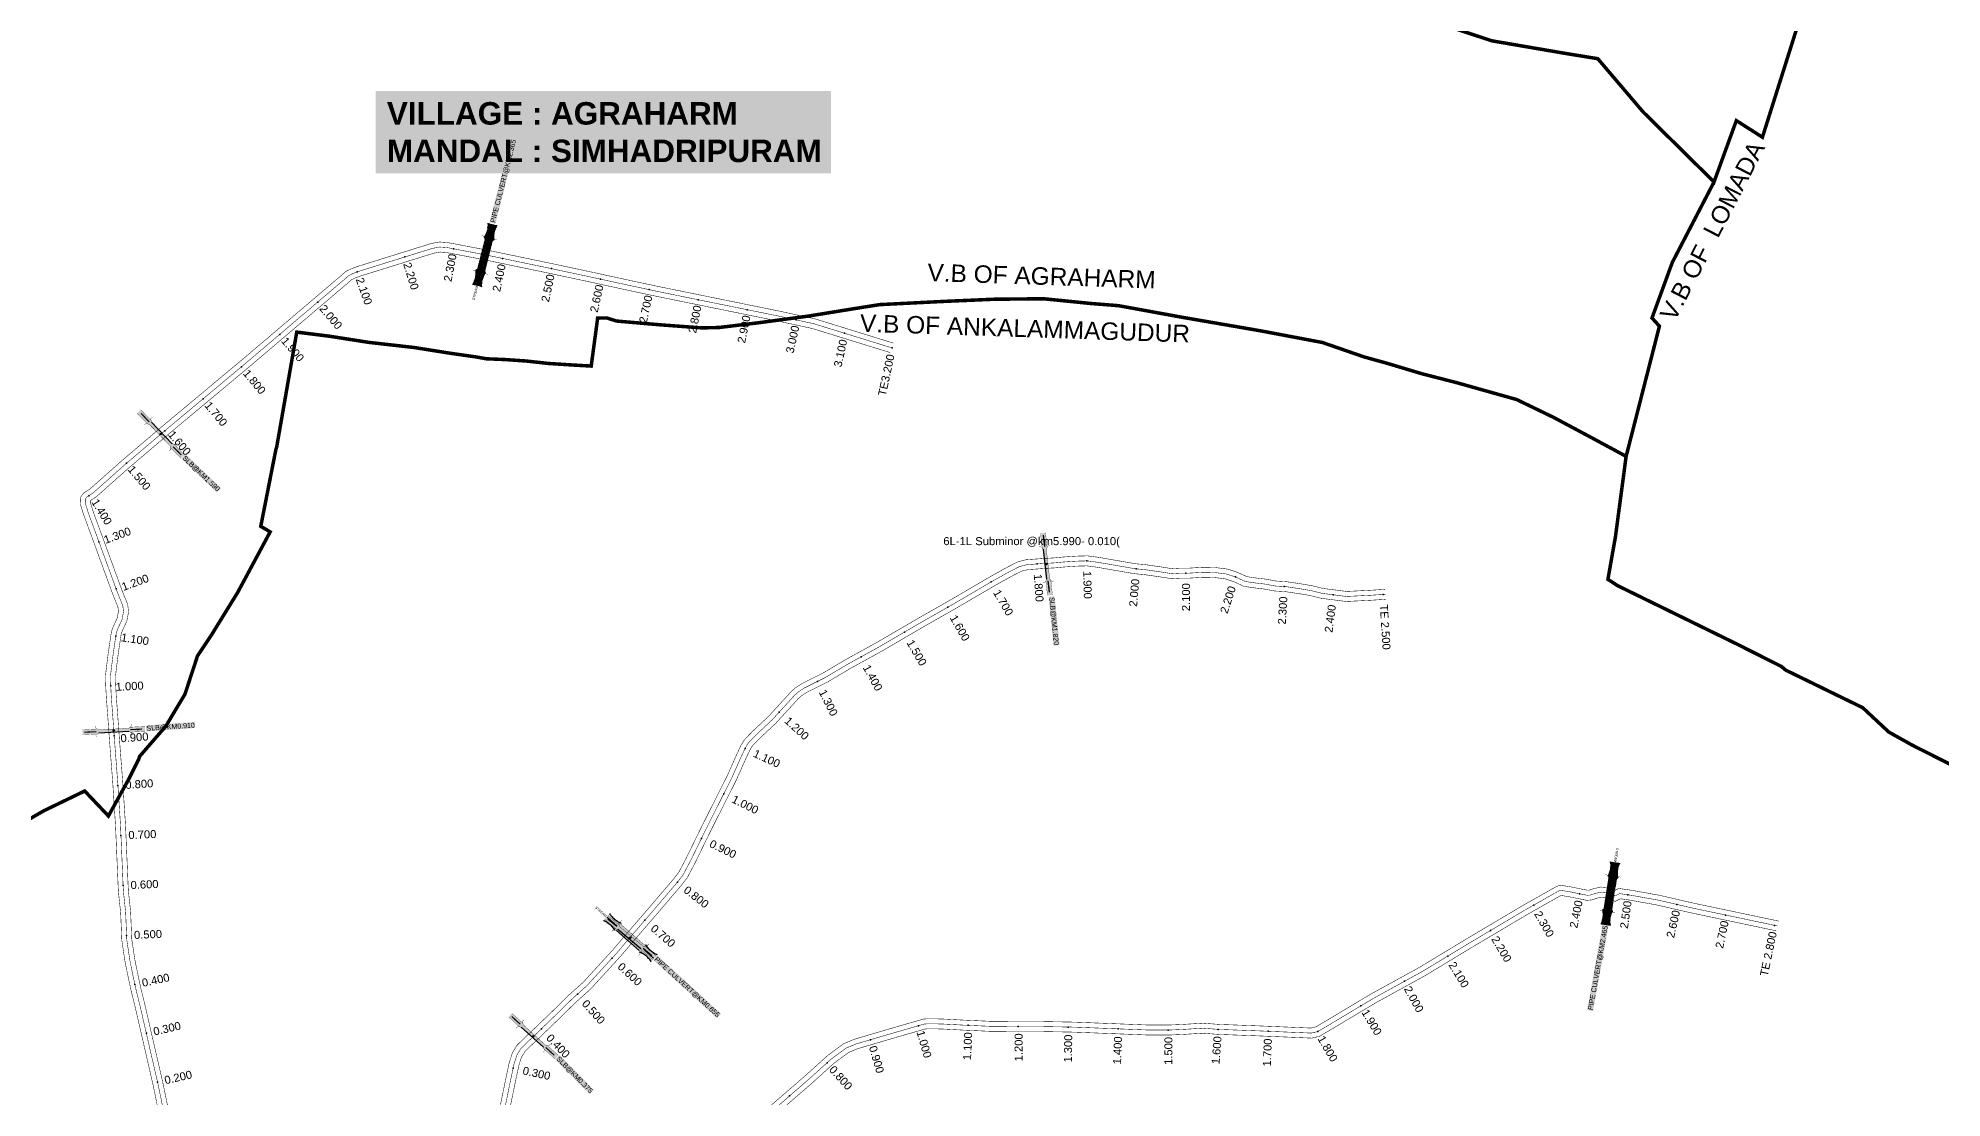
# Model space of a CAD drawing. Header units: inches. Extents: x 174104 to 230935, y 1583276 to 1631460.
# Drawn here: x 193854 to 197661, y 1614874 to 1616993 of the extents above; entities that cross this region are included whole.
import ezdxf
from ezdxf.enums import TextEntityAlignment as Align

# ---------------------------------------------------------------- set-up
doc = ezdxf.new("R2010")
doc.units = ezdxf.units.IN
doc.header["$LTSCALE"] = 15
doc.header["$MEASUREMENT"] = 0
doc.linetypes.add('ACAD_ISO02W100', pattern=[15, 12, -3])
doc.linetypes.add('HIDDEN2', pattern=[0.1875, 0.125, -0.0625])
for name, color, linetype in [('CANAL1', 7, 'Continuous'), ('CS', 134, 'Continuous'), ('CSMark', 72, 'Continuous'), ('FeatureAttribs', 7, 'Continuous'), ('STRUCTURE', 5, 'Continuous'), ('TEXT', 1, 'Continuous'), ('VB', 72, 'Continuous'), ('VILLAGE BOUNDRY', 5, 'Continuous')]:
    doc.layers.add(name, color=color, linetype=linetype)
doc.styles.get("Standard").update_dxf_attribs({"font": 'arial.ttf'})
doc.dimstyles.get("Standard").update_dxf_attribs({"dimtxt": 0.18, "dimasz": 0.18, "dimexe": 0.18, "dimexo": 0.0625, "dimgap": 0.09, "dimtad": 0, "dimtih": 1, "dimtoh": 1, "dimdec": 4, "dimzin": 0, "dimdsep": 46, "dimtxsty": 'Standard', "dimcen": 0.09, "dimadec": 0, "dimazin": 0, "dimtfac": 1, "dimtdec": 4, "dimtofl": 0, "dimtmove": 0, "dimatfit": 3, "dimfxl": 1, "dimtolj": 1, "dimtzin": 0, "dimarcsym": 0})

# ---------------------------------------------------------------- blocks, each defined once
blk = doc.blocks.new('FEATURE')
at = {"layer": 'FeatureAttribs'}
blk.add_attdef('NAME', (0, 0), '', height=1, dxfattribs=at)
blk = doc.blocks.new('SLB')
at = {"layer": 'STRUCTURE'}
h = blk.add_hatch(dxfattribs=at)
h.set_pattern_fill('DOTS', color=6, scale=20, angle=320.3722, style=0)
h.set_pattern_definition([(320.372247934, (-159.4327, -72.9564), (1.2786241598, 0.5641323054), [0, -1.25])])
h.paths.add_polyline_path([(769699.5, 1706871.1), (769699.5, 1706861.1), (769729.1, 1706861.1), (769732.1, 1706863.1), (769792.1, 1706863.1), (769795.1, 1706861.1), (769824.7, 1706861.1), (769824.7, 1706871.1), (769795.1, 1706871.1), (769792.1, 1706869.1), (769732.1, 1706869.1), (769729.1, 1706871.1)])
at = {"layer": 'STRUCTURE', "color": 6, "linetype": 'ACAD_ISO02W100', "ltscale": 0.5, "const_width": 0.5}
for points in [[(769699.5, 1706871.1), (769729.1, 1706871.1)], [(769699.5, 1706861.1), (769729.1, 1706861.1)], [(769795.1, 1706871.1), (769824.7, 1706871.1)], [(769795.1, 1706861.1), (769824.7, 1706861.1)]]:
    blk.add_lwpolyline(points, dxfattribs=at)
at = {"layer": 'STRUCTURE', "color": 6, "const_width": 0.628}
for points in [[(769726.1, 1706877.1), (769726.1, 1706873.1), (769732.1, 1706869.1), (769792.1, 1706869.1), (769798.1, 1706873.1), (769798.1, 1706877.1)], [(769726.1, 1706855.1), (769726.1, 1706859.1), (769732.1, 1706863.1), (769792.1, 1706863.1), (769798.1, 1706859.1), (769798.1, 1706855.1)]]:
    blk.add_lwpolyline(points, dxfattribs=at)
at = {"layer": 'STRUCTURE', "color": 6}
blk.add_lwpolyline([(769732.1, 1706863.1), (769792.1, 1706863.1)], dxfattribs=at)
blk.add_lwpolyline([(769732.1, 1706863.1), (769792.1, 1706863.1)], dxfattribs=at)
at = {"layer": 'STRUCTURE', "color": 0}
blk.add_circle((769762.1, 1706866.1), 1.24, dxfattribs=at)
for points in [[(769703.8, 1706866), (769726.7, 1706866)], [(769818.6, 1706865.8), (769795.7, 1706865.8)]]:
    blk.add_leader(points, dimstyle='Standard', override={"dimasz": 10, "dimgap": 0.09, "dimtad": 0}, dxfattribs=at)
blk = doc.blocks.new('SP')
at = {"layer": 'STRUCTURE'}
h = blk.add_hatch(dxfattribs=at)
h.set_pattern_fill('DASH', color=256, scale=8, style=0)
edge = h.paths.add_edge_path()
edge.add_spline(control_points=[(769825.7, 1706742.1), (769825.3, 1706741.8), (769823.8, 1706740.8), (769820.9, 1706740.3), (769817, 1706739.7), (769811.4, 1706738.9), (769804, 1706739.7), (769798.4, 1706741), (769795.6, 1706741.6)], knot_values=[0, 0, 0, 0, 1.613557, 5.24513, 8.624976, 13.470124, 22.190216, 30.746377, 30.746377, 30.746377, 30.746377], degree=3, periodic=0)
edge.add_line((769795.6, 1706741.6), (769792.6, 1706739.6))
edge.add_line((769792.6, 1706739.6), (769732.6, 1706739.6))
edge.add_line((769732.6, 1706739.6), (769729.6, 1706741.6))
edge.add_spline(control_points=[(769729.6, 1706741.6), (769726.9, 1706740.9), (769721.3, 1706739.5), (769713.9, 1706738.5), (769708.3, 1706739.1), (769704.4, 1706739.6), (769701.5, 1706740), (769700, 1706741), (769699.5, 1706741.3)], knot_values=[0, 0, 0, 0, 8.556161, 17.276253, 22.121402, 25.501247, 29.13282, 30.746377, 30.746377, 30.746377, 30.746377], degree=3, periodic=0)
edge.add_line((769699.5, 1706741.3), (769699.5, 1706722.1))
edge.add_spline(control_points=[(769699.5, 1706722.1), (769700, 1706722.4), (769701.4, 1706723.4), (769704.3, 1706724), (769708.2, 1706724.5), (769713.8, 1706725.3), (769721.2, 1706724.5), (769726.8, 1706723.3), (769729.6, 1706722.6)], knot_values=[0, 0, 0, 0, 1.613557, 5.24513, 8.624976, 13.470124, 22.190216, 30.746377, 30.746377, 30.746377, 30.746377], degree=3, periodic=0)
edge.add_line((769729.6, 1706722.6), (769732.6, 1706724.6))
edge.add_line((769732.6, 1706724.6), (769792.6, 1706724.6))
edge.add_line((769792.6, 1706724.6), (769795.6, 1706722.6))
edge.add_spline(control_points=[(769795.6, 1706722.6), (769798.4, 1706723.3), (769803.9, 1706724.8), (769811.3, 1706725.8), (769817, 1706725.1), (769820.9, 1706724.7), (769823.8, 1706724.2), (769825.2, 1706723.3), (769825.7, 1706723)], knot_values=[0, 0, 0, 0, 8.556161, 17.276253, 22.121402, 25.501247, 29.13282, 30.746377, 30.746377, 30.746377, 30.746377], degree=3, periodic=0)
edge.add_line((769825.7, 1706723), (769825.7, 1706742.1))
h.paths.add_polyline_path([(769764.2, 1706732.1, -1), (769761.1, 1706732.1, -1)], flags=0)
h.paths.add_polyline_path([(769761.1, 1706732.1, 1), (769764.2, 1706732.1, 1)], flags=16)
at = {"layer": 'STRUCTURE', "const_width": 0.628}
for points in [[(769726.6, 1706747.6), (769726.6, 1706743.6), (769732.6, 1706739.6), (769792.6, 1706739.6), (769798.6, 1706743.6), (769798.6, 1706747.6)], [(769726.6, 1706716.6), (769726.6, 1706720.6), (769732.6, 1706724.6), (769792.6, 1706724.6), (769798.6, 1706720.6), (769798.6, 1706716.6)]]:
    blk.add_lwpolyline(points, dxfattribs=at)
at = {"layer": 'STRUCTURE', "color": 3}
blk.add_lwpolyline([(769732.6, 1706724.6), (769792.6, 1706724.6)], dxfattribs=at)
blk.add_lwpolyline([(769732.6, 1706724.6), (769792.6, 1706724.6)], dxfattribs=at)
at = {"layer": 'STRUCTURE', "color": 0}
blk.add_circle((769762.6, 1706732.1), 1.55, dxfattribs=at)
at = {"layer": 'STRUCTURE'}
for points in [[(769699.5, 1706741.3), (769700.9, 1706740.5), (769704.4, 1706739.6), (769707.8, 1706739.2), (769712.6, 1706738.8), (769721.3, 1706739.7), (769729.6, 1706741.6)], [(769825.7, 1706742.1), (769824.3, 1706741.3), (769820.8, 1706740.3), (769817.5, 1706739.8), (769812.7, 1706739.2), (769804, 1706739.9), (769795.6, 1706741.6)], [(769825.7, 1706723), (769824.3, 1706723.8), (769820.8, 1706724.7), (769817.4, 1706725.1), (769812.6, 1706725.5), (769803.9, 1706724.6), (769795.6, 1706722.6)], [(769699.5, 1706722.1), (769700.9, 1706723), (769704.4, 1706724), (769707.7, 1706724.5), (769712.5, 1706725), (769721.2, 1706724.4), (769729.6, 1706722.6)]]:
    blk.add_spline(points, degree=3, dxfattribs=at)
at = {"layer": 'STRUCTURE', "color": 0}
blk.add_text('STREAM', height=5, dxfattribs=at).set_placement((769684.3, 1706732.1), align=Align.MIDDLE_CENTER)
for points in [[(769727.4, 1706732.1), (769700.8, 1706732.1)], [(769824.4, 1706732.1), (769800.5, 1706732.1)]]:
    blk.add_leader(points, dimstyle='Standard', override={"dimasz": 10, "dimgap": 0.09, "dimtad": 0}, dxfattribs=at)

msp = doc.modelspace()

# ---------------------------------------------------------------- linework, layer by layer
at = {"layer": 'CANAL1', "color": 200, "const_width": 1}
for points in [[(194107.31633, 1614784.29469), (194083.79728, 1614898.67889), (194048.06804, 1615054.05786), (194039.86327, 1615087.44394), (194034.08534, 1615113.72683), (194027.48142, 1615146.12584), (194021.06203, 1615188.84013), (194018.78249, 1615243.50703), (194017.59478, 1615254.77058), (194014.17484, 1615287.05464), (194008.52568, 1615417.9828), (194002.89925, 1615504.63466), (193996.23683, 1615591.35783), (193993.45859, 1615630.56148), (193990.12336, 1615674.49439), (193988.70235, 1615701.51678), (193988.45461, 1615713.33018), (193988.69482, 1615720.42575), (193993.79329, 1615761.86017), (194000.38362, 1615806.22709), (194004.69651, 1615817.60152), (194011.93267, 1615832.98585), (194014.36657, 1615846.057), (194013.37118, 1615854.96647), (194003.07106, 1615880.38338), (193967.71345, 1615977.23332), (193944.5872, 1616040.19234), (193941.44171, 1616050.59909), (193937.88137, 1616061.55002), (193938.39951, 1616074.25156), (193944.94292, 1616083.24913), (193954.32925, 1616088.97575), (193961.4532, 1616094.58059), (194021.22057, 1616147.76665), (194103.42006, 1616217.52765), (194263.83789, 1616351.39429), (194460.22454, 1616518.24097), (194469.08307, 1616526.18155), (194480.30185, 1616531.60965), (194494.5843, 1616536.71054), (194635.3989, 1616580.57424), (194642.03276, 1616582.38815), (194656.43231, 1616585.01661), (194671.94224, 1616583.81539), (194682.50625, 1616582.01047), (194754.44848, 1616568.15131), (194878.87534, 1616542.21782), (194960.3305, 1616524.81502), (195040.12967, 1616507.4529), (195096.97592, 1616495.35837), (195336.00859, 1616446.70564), (195406.99911, 1616431.31132), (195563.93876, 1616382.80075)], [(194126.58423, 1614789.89011), (194103.34067, 1614902.93448), (194067.52584, 1615058.68566), (194059.34404, 1615091.97825), (194053.65179, 1615117.8714), (194047.18215, 1615149.61161), (194040.99983, 1615190.74844), (194038.7387, 1615244.97379), (194037.4845, 1615256.86789), (194034.12933, 1615288.54059), (194028.49772, 1615419.06195), (194022.84955, 1615506.04864), (194016.18261, 1615592.83072), (194013.40501, 1615632.02538), (194010.08356, 1615675.77669), (194008.69133, 1615702.25176), (194008.46171, 1615713.2014), (194008.65338, 1615718.86307), (194013.61301, 1615759.16917), (194019.84949, 1615801.15398), (194023.12336, 1615809.78817), (194031.12434, 1615826.79853), (194034.57326, 1615845.32081), (194032.94164, 1615859.9249), (194021.73826, 1615887.57074), (193986.49382, 1615984.11067), (193963.56251, 1616046.53901), (193960.52609, 1616056.58488), (193958.01103, 1616064.32073), (193958.13607, 1616067.38586), (193958.76884, 1616068.25595), (193965.76107, 1616072.52192), (193974.29607, 1616079.23693), (194034.3408, 1616132.66981), (194116.29799, 1616202.22518), (194276.71985, 1616336.09517), (194473.37622, 1616503.17101), (194480.33251, 1616509.40646), (194488.043, 1616513.13711), (194500.92439, 1616517.73762), (194641.01219, 1616561.37491), (194646.47425, 1616562.86842), (194657.47304, 1616564.87611), (194669.48072, 1616563.94614), (194678.93005, 1616562.33167), (194750.51622, 1616548.5411), (194874.74559, 1616522.64878), (194956.11517, 1616505.26426), (195035.92265, 1616487.90033), (195092.90033, 1616475.77783), (195331.89467, 1616427.13291), (195401.91724, 1616411.94848), (195558.03242, 1616363.69277)], [(194771.34074, 1614826.22595), (194787.35232, 1614904.57233), (194795.72218, 1614944.02164), (194802.11183, 1614963.70192), (194811.38031, 1614978.79276), (194824.24661, 1614991.44827), (194841.03586, 1615007.28798), (194879.42315, 1615044.18991), (194915.06437, 1615079.16917), (194944.3243, 1615105.37891), (195002.85983, 1615169.43094), (195031.72769, 1615203.23889), (195078.39998, 1615257.26504), (195124.24529, 1615311.07027), (195134.72054, 1615324.46242), (195149.51964, 1615352.55675), (195181.49591, 1615417.98729), (195231.4259, 1615517.01198), (195248.68073, 1615555.92855), (195258.4924, 1615577.16083), (195263.32173, 1615585.48873), (195267.74953, 1615591.59764), (195283.24189, 1615607.33792), (195313.91214, 1615636.05593), (195359.05709, 1615685.44375), (195367.87165, 1615693.35566), (195380.26122, 1615701.53092), (195423.56009, 1615723.25658), (195467.8916, 1615749.55685), (195530.44322, 1615784.05994), (195611.27024, 1615831.19891), (195679.5802, 1615870.15688), (195759.88948, 1615917.0723), (195790.32072, 1615933.96735), (195812.57689, 1615945.43313), (195829.66483, 1615949.68669), (195865.58383, 1615952.21979), (195885.49775, 1615953.30181), (195902.27628, 1615954.97991), (195930.3807, 1615956.85914), (195952.10515, 1615957.40292), (195975.06098, 1615954.27069), (195999.94589, 1615949.94324), (196048.66729, 1615941.51172), (196066.53302, 1615939.95809), (196097.43439, 1615935.55026), (196121.10937, 1615931.78652), (196136.21306, 1615932.74096), (196153.25385, 1615932.73623), (196185.13395, 1615934.62604), (196207.51315, 1615934.00599), (196231.76668, 1615930.96845), (196251.99216, 1615924.39501), (196270.6779, 1615915.771), (196292.33879, 1615912.65078), (196307.47247, 1615911.0075), (196329.04497, 1615907.00998), (196350.09799, 1615905.74548), (196377.35653, 1615901.65306), (196400.21468, 1615897.90674), (196423.29895, 1615892.19443), (196440.41826, 1615890.02111), (196469.7601, 1615886.24023), (196515.47975, 1615888.43775), (196546.94706, 1615890.43766)], [(194790.95977, 1614822.33907), (194806.93234, 1614900.49449), (194815.06883, 1614938.8439), (194820.39952, 1614955.26255), (194827.14525, 1614966.24588), (194838.12293, 1614977.04371), (194854.82877, 1614992.80473), (194893.35822, 1615029.84332), (194928.74811, 1615064.57593), (194958.41338, 1615091.14875), (195017.8507, 1615156.18756), (195046.89994, 1615190.20792), (195093.57911, 1615244.24203), (195139.74038, 1615298.41808), (195151.57935, 1615313.55369), (195167.35576, 1615343.50333), (195199.41025, 1615409.09394), (195249.50794, 1615508.4512), (195266.90117, 1615547.67993), (195276.25879, 1615567.92966), (195280.11262, 1615574.57535), (195283.05962, 1615578.64124), (195297.20961, 1615593.01768), (195328.14956, 1615621.98823), (195373.1522, 1615671.22035), (195380.12614, 1615677.48013), (195390.28848, 1615684.18576), (195433.15899, 1615705.69648), (195477.82624, 1615732.19593), (195540.31243, 1615766.66293), (195621.26245, 1615813.87364), (195689.57874, 1615852.83521), (195769.78883, 1615899.69269), (195799.75669, 1615916.33047), (195819.66689, 1615926.58768), (195832.80743, 1615929.85864), (195866.82993, 1615932.258), (195887.03628, 1615933.3559), (195903.93908, 1615935.04644), (195931.2985, 1615936.87584), (195950.99631, 1615937.3689), (195971.99475, 1615934.50375), (195996.51934, 1615930.23896), (196046.09112, 1615921.66027), (196064.25283, 1615920.0809), (196094.45204, 1615915.77322), (196120.15846, 1615911.68654), (196136.84159, 1615912.74079), (196153.84335, 1615912.73607), (196185.44933, 1615914.60962), (196205.98992, 1615914.04052), (196227.39384, 1615911.35986), (196244.68525, 1615905.74003), (196264.94241, 1615896.39075), (196289.83276, 1615892.80533), (196304.56684, 1615891.20544), (196326.61416, 1615887.11994), (196348.00961, 1615885.83487), (196374.25432, 1615881.89466), (196396.18876, 1615878.29973), (196419.62504, 1615872.50031), (196437.88085, 1615870.18271), (196468.95598, 1615866.17849), (196516.59419, 1615868.46823), (196548.2156, 1615870.47793)], [(195300.09503, 1614841.99929), (195387.91634, 1614918.07224), (195432.48772, 1614958.38187), (195454.02052, 1614974.37124), (195464.96911, 1614982.13957), (195485.43823, 1614990.6908), (195544.71899, 1615008.22115), (195623.97666, 1615031.19869), (195633.81289, 1615031.73195), (195660.53865, 1615031.40042), (195704.48324, 1615029.08381), (195761.74747, 1615026.52451), (195850.36047, 1615026.4051), (195925.57158, 1615025.05982), (196068.80181, 1615019.47055), (196115.5812, 1615019.2607), (196142.48897, 1615020.45722), (196182.79523, 1615022.93837), (196214.79682, 1615020.53683), (196292.08574, 1615017.66038), (196398.77092, 1615013.19094), (196408.42504, 1615015.5284), (196433.72785, 1615030.29492), (196458.04076, 1615044.98626), (196518.50816, 1615081.07023), (196616.95074, 1615135.22008), (196710.84732, 1615191.99513), (196823.21501, 1615258.68466), (196889.70018, 1615296.20465), (196896.85916, 1615298.8162), (196916.12248, 1615295.95946), (196951.7563, 1615288.75431), (196955.31331, 1615289.027), (196965.29759, 1615292.22208), (196978.93497, 1615295.2249), (196995.58818, 1615293.59857), (197006.75706, 1615288.56739), (197014.454, 1615292.3464), (197039.47519, 1615288.80597), (197095.42084, 1615278.71426), (197164.16342, 1615262.8966), (197333.79121, 1615227.1159)], [(195312.92241, 1614826.65056), (195401.17285, 1614903.09523), (195445.18656, 1614942.90051), (195465.77026, 1614958.18511), (195474.72963, 1614964.54204), (195492.1484, 1614971.81895), (195550.33925, 1614989.027), (195627.34605, 1615011.35199), (195634.23065, 1615011.72523), (195659.88791, 1615011.40695), (195703.51031, 1615009.10733), (195761.2873, 1615006.52511), (195850.16814, 1615006.40535), (195925.00274, 1615005.0668), (196068.36689, 1614999.4723), (196115.98082, 1614999.2587), (196143.5477, 1615000.48454), (196182.66067, 1615002.89223), (196213.67617, 1615000.56469), (196291.29525, 1614997.67595), (196400.74382, 1614993.09075), (196415.97708, 1614996.77903), (196443.94057, 1615013.09831), (196468.33701, 1615027.84012), (196528.45529, 1615063.71574), (196626.94877, 1615117.89359), (196721.12548, 1615174.83803), (196833.23472, 1615241.37417), (196898.0983, 1615277.97904), (196898.94546, 1615278.28807), (196912.67128, 1615276.25254), (196950.51532, 1615268.60048), (196959.17785, 1615269.26458), (196970.50708, 1615272.89006), (196980.14295, 1615275.01179), (196990.37177, 1615274.01285), (197007.12356, 1615266.46678), (197017.74477, 1615271.68154), (197036.29784, 1615269.05633), (197091.40096, 1615259.1166), (197159.85671, 1615243.36494), (197329.66332, 1615207.54652)]]:
    msp.add_lwpolyline(points, dxfattribs=at)
at = {"layer": 'CANAL1', "color": 1, "linetype": 'HIDDEN2', "ltscale": 4, "const_width": 1}
for points in [[(194116.95028, 1614787.0924), (194093.56897, 1614900.80668), (194057.79694, 1615056.37176), (194049.60365, 1615089.7111), (194043.86857, 1615115.79912), (194037.33178, 1615147.86873), (194031.03093, 1615189.79429), (194028.76059, 1615244.24041), (194027.53964, 1615255.81923), (194024.15209, 1615287.79761), (194018.5117, 1615418.52238), (194012.8744, 1615505.34165), (194006.20972, 1615592.09428), (194003.4318, 1615631.29343), (194000.10346, 1615675.13554), (193998.69684, 1615701.88427), (193998.45816, 1615713.26579), (193998.6741, 1615719.64441), (194003.70315, 1615760.51467), (194010.11656, 1615803.69054), (194013.90993, 1615813.69484), (194021.52851, 1615829.89219), (194024.46992, 1615845.68891), (194023.15641, 1615857.44568), (194012.40466, 1615883.97706), (193977.10364, 1615980.67199), (193954.07486, 1616043.36568), (193950.9839, 1616053.59198), (193947.9462, 1616062.93538), (193948.26779, 1616070.81871), (193951.85588, 1616075.75254), (193960.04516, 1616080.74884), (193967.87463, 1616086.90876), (194027.78069, 1616140.21823), (194109.85903, 1616209.87641), (194270.27887, 1616343.74473), (194466.80038, 1616510.70599), (194474.70779, 1616517.794), (194484.17243, 1616522.37338), (194497.75435, 1616527.22408), (194638.20555, 1616570.97458), (194644.2535, 1616572.62829), (194656.95268, 1616574.94636), (194670.71148, 1616573.88076), (194680.71815, 1616572.17107), (194752.48235, 1616558.34621), (194876.81047, 1616532.4333), (194958.22284, 1616515.03964), (195038.02616, 1616497.67662), (195094.93813, 1616485.5681), (195333.95163, 1616436.91928), (195404.45817, 1616421.6299), (195561.46449, 1616373.09873)], [(194781.15025, 1614824.28251), (194797.14233, 1614902.53341), (194805.3955, 1614941.43277), (194811.25568, 1614959.48224), (194819.26278, 1614972.51932), (194831.18477, 1614984.24599), (194847.93231, 1615000.04635), (194886.39069, 1615037.01661), (194921.90624, 1615071.87255), (194951.36884, 1615098.26383), (195010.35526, 1615162.80925), (195039.31382, 1615196.72341), (195085.98955, 1615250.75353), (195131.99284, 1615304.74418), (195143.14995, 1615319.00806), (195158.4377, 1615348.03004), (195190.45308, 1615413.54062), (195240.46692, 1615512.73159), (195257.79095, 1615551.80424), (195267.3756, 1615572.54525), (195271.71718, 1615580.03204), (195275.40457, 1615585.11944), (195290.22575, 1615600.1778), (195321.03085, 1615629.02208), (195366.10464, 1615678.33205), (195373.9989, 1615685.4179), (195385.27485, 1615692.85834), (195428.35954, 1615714.47653), (195472.85892, 1615740.87639), (195535.37783, 1615775.36143), (195616.26634, 1615822.53627), (195684.57947, 1615861.49604), (195764.83915, 1615908.38249), (195795.0387, 1615925.14891), (195816.12189, 1615936.0104), (195831.23613, 1615939.77266), (195866.20688, 1615942.23889), (195886.26702, 1615943.32886), (195903.10768, 1615945.01317), (195930.8396, 1615946.86749), (195951.55073, 1615947.38591), (195973.52786, 1615944.38722), (195998.23261, 1615940.0911), (196047.37921, 1615931.58599), (196065.39293, 1615930.01949), (196095.94322, 1615925.66174), (196120.63391, 1615921.73653), (196136.52732, 1615922.74087), (196153.5486, 1615922.73615), (196185.29164, 1615924.61783), (196206.75153, 1615924.02326), (196229.58026, 1615921.16416), (196248.3387, 1615915.06752), (196267.81016, 1615906.08087), (196291.08577, 1615902.72806), (196306.01965, 1615901.10647), (196327.82956, 1615897.06496), (196349.0538, 1615895.79018), (196375.80543, 1615891.77386), (196398.20172, 1615888.10323), (196421.462, 1615882.34737), (196439.14955, 1615880.10191), (196469.35804, 1615876.20936), (196516.03697, 1615878.45299), (196547.58133, 1615880.45779)], [(195306.50872, 1614834.32493), (195394.5446, 1614910.58373), (195438.83714, 1614950.64119), (195459.89539, 1614966.27818), (195469.84937, 1614973.34081), (195488.79332, 1614981.25487), (195547.52912, 1614998.62407), (195625.66135, 1615021.27534), (195634.02177, 1615021.72859), (195660.21328, 1615021.40368), (195703.99677, 1615019.09557), (195761.51738, 1615016.52481), (195850.2643, 1615016.40522), (195925.28716, 1615015.06331), (196068.58435, 1615009.47143), (196115.78101, 1615009.2597), (196143.01834, 1615010.47088), (196182.72795, 1615012.9153), (196214.2365, 1615010.55076), (196291.6905, 1615007.66816), (196399.75737, 1615003.14084), (196412.20106, 1615006.15372), (196438.83421, 1615021.69662), (196463.18888, 1615036.41319), (196523.48172, 1615072.39299), (196621.94975, 1615126.55683), (196715.9864, 1615183.41658), (196828.22487, 1615250.02942), (196893.89924, 1615287.09185), (196897.90231, 1615288.55214), (196914.39688, 1615286.106), (196951.13581, 1615278.6774), (196957.24558, 1615279.14579), (196967.90234, 1615282.55607), (196979.53896, 1615285.11834), (196992.97997, 1615283.80571), (197006.94031, 1615277.51708), (197016.09939, 1615282.01397), (197037.88651, 1615278.93115), (197093.4109, 1615268.91543), (197162.01007, 1615253.13077), (197331.72726, 1615217.33121)]]:
    msp.add_lwpolyline(points, dxfattribs=at)
at = {"layer": 'CS'}
for p in [(194587.33196, 1616555.12748), (194684.23814, 1616571.49297), (194782.3417, 1616552.12281), (194491.93718, 1616525.14652), (194880.23436, 1616531.70179), (194978.01134, 1616510.7342), (194412.98004, 1616464.98117), (195075.76264, 1616489.64785), (195173.71813, 1616469.53321), (195271.70892, 1616449.58816), (195369.60406, 1616429.18803), (194336.77042, 1616400.23479), (195465.92456, 1616402.63044), (195561.46449, 1616373.09873), (194260.48824, 1616335.57458), (194183.70971, 1616271.50387), (194106.95157, 1616207.40892), (194030.70797, 1616142.70255), (193954.91704, 1616077.62016), (193975.42317, 1615985.2469), (195851.15709, 1615941.17754), (195950.93788, 1615947.37057), (195759.48921, 1615905.25714), (196049.62432, 1615931.39075), (196148.91381, 1615922.73744), (196247.73665, 1615915.26319), (196345.00162, 1615896.03356), (194009.72597, 1615891.3144), (196443.51606, 1615879.53926), (196543.19372, 1615880.17894), (195673.07442, 1615854.93458), (194009.07854, 1615796.7025), (195586.37564, 1615805.10377), (195499.50968, 1615755.57679), (195412.42975, 1615706.48359), (193998.93159, 1615697.42013), (195335.40552, 1615644.74773), (194005.8152, 1615597.66142), (195267.19659, 1615572.15788), (194013.35457, 1615497.94658), (195224.78238, 1615481.62491), (194019.39145, 1615398.13281), (195180.02474, 1615392.20191), (194023.70214, 1615298.22576), (195132.03963, 1615304.80401), (196844.23296, 1615259.06336), (196935.99448, 1615281.73897), (197032.23888, 1615279.73027), (197130.32197, 1615260.4222), (195067.03641, 1615228.81407), (197228.0409, 1615239.20245), (197325.88778, 1615218.56297), (194030.66715, 1615198.51832), (196758.03672, 1615208.37319), (195001.58716, 1615153.21483), (196672.25728, 1615156.97554), (194047.33461, 1615100.03263), (196585.841, 1615106.69466), (194932.331, 1615081.21059), (196498.72548, 1615057.61968), (195713.74464, 1615018.65991), (194070.14502, 1615002.67253), (194860.26312, 1615011.90003), (195518.29796, 1614989.97991), (195614.29738, 1615017.98082), (195813.69691, 1615016.4545), (195913.68673, 1615015.2708), (196013.61764, 1615011.61639), (196113.57535, 1615009.2696), (196213.38704, 1615010.61451), (196313.31207, 1615006.76236), (196412.78459, 1615006.49426), (195431.22191, 1614943.7541), (194092.55507, 1614905.21593), (194803.55419, 1614932.75419), (195356.33765, 1614877.48795)]:
    msp.add_point(p, dxfattribs=at)
at = {"layer": 'VILLAGE BOUNDRY', "linetype": 'HIDDEN2', "ltscale": 20, "const_width": 7}
for points in [[(196651.33432, 1617023.33074), (196760.17225, 1616987.28693), (196908.27145, 1616961.93067), (196972.37973, 1616951.4857), (197062.92655, 1616845.08868), (197204.79614, 1616704.95026), (197249.46369, 1616827.72073), (197301.57951, 1616794.4348), (197378.59619, 1617038.34489)], [(197204.79614, 1616704.95026), (197121.40965, 1616544.12277), (197080.79074, 1616433.05567), (197095.61161, 1616416.64319), (197029.05835, 1616156.34769), (197029.05835, 1616156.34769), (197029.05835, 1616156.34769), (196957.40912, 1616195.04922), (196884.05063, 1616234.24222), (196810.09969, 1616269.97598), (196690.2668, 1616303.68604), (196621.08139, 1616321.44233), (196551.15513, 1616342.41549), (196504.8678, 1616355.23609), (196421.8571, 1616383.99322), (196297.17933, 1616407.51657), (196141.96474, 1616434.31241), (196014.07809, 1616457.62374), (195958.03021, 1616462.06695), (195864.17186, 1616471.47183), (195765.53264, 1616470.50706), (195663.8307, 1616466.12996), (195600.42969, 1616462.95255), (195536.76486, 1616459.7797), (195498.44305, 1616453.76698), (195392.67687, 1616436.62099), (195292.99848, 1616423.29273), (195215.06273, 1616413.95864), (195181.10721, 1616413.21048), (195099.59312, 1616419.19777), (195010.45525, 1616426.88239), (194990.78452, 1616433.0978), (194972.60969, 1616433.14467), (194959.66859, 1616336.87708), (194920.56839, 1616339.12308), (194874.916, 1616342.04884), (194827.96227, 1616347.13522), (194784.94818, 1616350.01952), (194749.95991, 1616351.42525), (194730.51165, 1616354.96782), (194677.18616, 1616362.5659), (194606.02395, 1616373.9462), (194513.99664, 1616384.35189), (194435.71128, 1616396.69143), (194370.90216, 1616404.75778), (194330.73674, 1616174.83826), (194329.32904, 1616170.84971), (194298.95762, 1616016.42486), (194317.72825, 1616005.33012), (194253.11745, 1615884.78583), (194199.38546, 1615797.59869), (194172.39144, 1615757.14451), (194147.3646, 1615680.90386), (194109.18731, 1615616.95238), (194056.81623, 1615556.56753), (194054.55075, 1615550.14637), (194034.36236, 1615509.79391), (193994.31404, 1615437.25961), (193946.898, 1615487.18353), (193865.17751, 1615447.67604), (193819.46498, 1615421.32955)], [(197889.65186, 1615433.26483), (197601.26019, 1615578.83913), (197554.39626, 1615604.99981), (197502.0814, 1615653.80568), (197347.95025, 1615729.00786), (197339.79998, 1615736.02833), (197253.043, 1615779.8023), (197011.51754, 1615898.03985), (196992.65879, 1615910.40631), (197007.66972, 1615995.43742), (197029.05835, 1616156.34769), (197029.05835, 1616156.34769)]]:
    msp.add_lwpolyline(points, dxfattribs=at)

# ---------------------------------------------------------------- block references
at = {"layer": 'FeatureAttribs'}
ref = msp.add_blockref('FEATURE', (195663.74325, 1615978.79441), dxfattribs=at)
ref.add_attrib('NAME', '6L-1L Subminor @km5.990- 0.010(', (195663.74325, 1615978.79441), dxfattribs={"height": 16.1069942})
at = {"layer": 'STRUCTURE', "color": 0}
for name, p, rotation in [('SP', (1658875.91993, 449599.04233, 100), 75.72008869414141), ('SLB', (1954948.74422, 2252859.2029, 100), 134.152530635029), ('SLB', (-1586140.25321, 2190714.822, 100), 276.397701941687), ('SLB', (-484005.89294, -129736.29781, 100), 3.044843391126629), ('SP', (-1372073.08689, 2636794.0368), 261.2107698941604), ('SLB', (-1397766.46224, 2596431.18654), 262.6732628288375), ('SP', (-1509711.17621, 841049.77366, 100), 318.6994017237974), ('SLB', (-1489483.13694, 797689.24269, 100), 320.1618946512036), ('SLB', (-1522260.47154, 868353.05316, 100), 317.7751330559458)]:
    msp.add_blockref(name, p, dxfattribs=dict(at, rotation=rotation))

# ---------------------------------------------------------------- texts
at = {"layer": 'CSMark', "color": 1}
for s, rotation, p in [('2.200', 287.30179116, (194591.15738, 1616543.45721)), ('2.100', 289.65388183, (194496.18745, 1616513.02931)), ('2.000', 310.35064935, (194421.02113, 1616456.27933)), ('1.900', 310.35064935, (194344.81151, 1616391.53296)), ('1.800', 309.84456824, (194268.3942, 1616326.75896)), ('1.700', 309.84456829, (194191.61566, 1616262.68825)), ('1.600', 310.32057579, (194118.50884, 1616204.33148)), ('1.500', 310.32057579, (194037.8068, 1616134.75228)), ('1.400', 301.38742998, (193966.51908, 1616069.23582)), ('1.300', 20.16940392, (193985.86184, 1615988.67219)), ('1.200', 20.05593691, (194021.56742, 1615894.70249)), ('1.800', 274.03397262, (195852.56405, 1615921.22709)), ('1.900', 271.43385773, (195951.43834, 1615927.37683)), ('1.700', 300.29280335, (195769.57759, 1615887.98796)), ('TE 2.500', 273.6365386, (196544.46226, 1615860.21921)), ('1.600', 299.69661557, (195682.98256, 1615837.56136)), ('1.100', 351.55098242, (194019.832, 1615794.80512)), ('1.500', 300.25108327, (195596.45144, 1615787.82725)), ('1.000', 3.01020726, (194008.83272, 1615695.34682)), ('1.400', 298.88085719, (195509.16947, 1615738.06427)), ('1.300', 296.64567669, (195421.39919, 1615688.60765)), ('1.200', 317.56984792, (195350.16753, 1615631.25391)), ('0.900', 4.05360227, (194018.47213, 1615592.48098)), ('1.100', 335.19781975, (195285.35182, 1615563.76815)), ('0.800', 3.71508281, (194028.18269, 1615499.24248)), ('1.000', 333.24195363, (195242.64069, 1615472.62043)), ('0.700', 2.47061022, (194034.243, 1615398.99495)), ('0.900', 333.95498825, (195197.99373, 1615383.42037)), ('0.600', 2.47061022, (194038.5537, 1615299.0879)), ('0.800', 321.96771706, (195147.79291, 1615292.4819)), ('2.300', 299.43761256, (196851.52131, 1615245.63689)), ('0.500', 2.38777855, (194045.51993, 1615199.35157)), ('0.700', 319.17680887, (195082.17102, 1615215.73953)), ('2.200', 300.68886838, (196765.70308, 1615195.16552)), ('0.600', 317.57660198, (195016.35076, 1615139.72275)), ('2.100', 301.15947368, (196680.06456, 1615143.85229)), ('0.400', 12.39844785, (194061.44798, 1615103.14925)), ('2.000', 298.81366706, (196591.26762, 1615095.32485)), ('0.500', 311.85255711, (194945.67532, 1615066.3133)), ('0.300', 12.94998972, (194084.21615, 1615005.97699)), ('1.900', 300.82667275, (196506.05786, 1615048.86653)), ('0.400', 313.86977277, (194874.12355, 1614997.48169)), ('1.000', 286.16737185, (195617.59793, 1615007.84086)), ('1.800', 300.26749918, (196418.32863, 1614996.02244)), ('0.900', 286.47386565, (195522.34928, 1614977.27883)), ('0.200', 12.94998972, (194106.6262, 1614908.52038)), ('0.300', 348.02134161, (194823.11869, 1614928.60324)), ('0.800', 312.12568122, (195440.01019, 1614934.47027))]:
    msp.add_text(s, height=16, rotation=rotation, dxfattribs=at).set_placement(p, align=Align.MIDDLE_LEFT)
for s, rotation, p in [('2.300', 79.09595553, (194682.93131, 1616561.04662)), ('2.400', 78.22675708, (194781.07912, 1616540.59041)), ('2.500', 77.94013661, (194878.87388, 1616520.19005)), ('2.600', 77.72530361, (194976.57756, 1616499.23827)), ('2.700', 77.9889182, (195074.41881, 1616478.13256)), ('2.800', 78.49517136, (195172.54731, 1616457.98191)), ('2.900', 78.49517136, (195270.5381, 1616438.03686)), ('3.000', 77.76481863, (195368.18375, 1616417.68917)), ('3.100', 77.76481863, (195464.02749, 1616389.94632)), ('TE3.200', 77.76481863, (195558.66606, 1616360.14931)), ('2.000', 85.02997096, (196047.89162, 1615911.46595)), ('2.100', 89.98409913, (196148.90826, 1615902.73744)), ('2.200', 71.99544029, (196241.5548, 1615896.24255)), ('2.300', 86.56279377, (196343.80252, 1615876.06954)), ('2.400', 82.65753727, (196440.96006, 1615859.70326)), ('2.400', 78.56891962, (196934.57185, 1615268.30415)), ('2.500', 81.94625961, (197032.34105, 1615267.5474)), ('2.600', 77.04180331, (197129.46743, 1615248.55138)), ('2.700', 78.08883533, (197226.45417, 1615227.61579)), ('TE 2.800', 78.08883533, (197322.84894, 1615205.88776)), ('1.100', 87.44099133, (195713.49977, 1615004.83387)), ('1.200', 89.92279749, (195814.31805, 1615002.60854)), ('1.300', 88.97527492, (195913.6531, 1615000.13244)), ('1.400', 87.76528191, (196013.16183, 1614996.49004)), ('1.500', 89.74297058, (196113.80968, 1614995.4238)), ('1.600', 85.70830867, (196212.21441, 1614996.82459)), ('1.700', 87.60107033, (196312.79901, 1614992.2861))]:
    msp.add_text(s, height=16, rotation=rotation, dxfattribs=at).set_placement(p, align=Align.MIDDLE_RIGHT)
at = {"layer": 'STRUCTURE', "color": 5, "char_height": 10, "attachment_point": 1, "bg_fill": 1, "box_fill_scale": 1.1, "bg_fill_color": 7, "bg_fill_true_color": 16777215, "bg_fill_transparency": 0}
for s, insert, width, rotation in [('PIPE CULVERT@KM2.365', (194757.64858, 1616625.21656, 100), 174.2664774, 75.69395186), ('SLB@KM1.590', (194148.53873, 1616158.92244, 100), 95.9321965, 316.48503736), ('SLB@KM1.820', (195885.47633, 1615875.40129), 95.9321965, 275.71144143), ('SLB@KM0.910', (194070.34657, 1615617.45959, 100), 95.9321965, 3.95644322), ('PIPE CULVERT@KM2.465', (196952.32447, 1615050.21904), 170.5570259, 79.77470646), ('PIPE CULVERT@KM0.655', (195091.88351, 1615156.83895), 170.5570259, 317.57660151), ('SLB@KM0.375', (194896.40893, 1614957.69604), 95.9321965, 314.52678417)]:
    msp.add_mtext(s, dxfattribs=dict(at, insert=insert, width=width, rotation=rotation))
at = {"layer": 'TEXT', "insert": (194551.08293, 1616864.68951), "char_height": 45, "width": 865.5489086, "attachment_point": 1, "bg_fill": 1, "box_fill_scale": 1.5, "bg_fill_color": 50, "bg_fill_transparency": 0}
msp.add_mtext('{\\fArial|b1|i0|c0|p34;\\C5;VILLAGE : AGRAHARM\\PMANDAL : SIMHADRIPURAM}', dxfattribs=at)
at = {"layer": 'VB', "color": 1}
for s, rotation, p in [('V.B OF  LOMADA', 62.59397974, (197110.7175, 1616432.45779)), ('V.B OF AGRAHARM', 358.12160773, (195632.18534, 1616524.34608)), ('V.B OF ANKALAMMAGUDUR', 358.12160773, (195497.17386, 1616423.05624))]:
    msp.add_text(s, height=35, rotation=rotation, dxfattribs=at).set_placement(p, align=Align.MIDDLE_LEFT)

doc.saveas('drawing.dxf')
